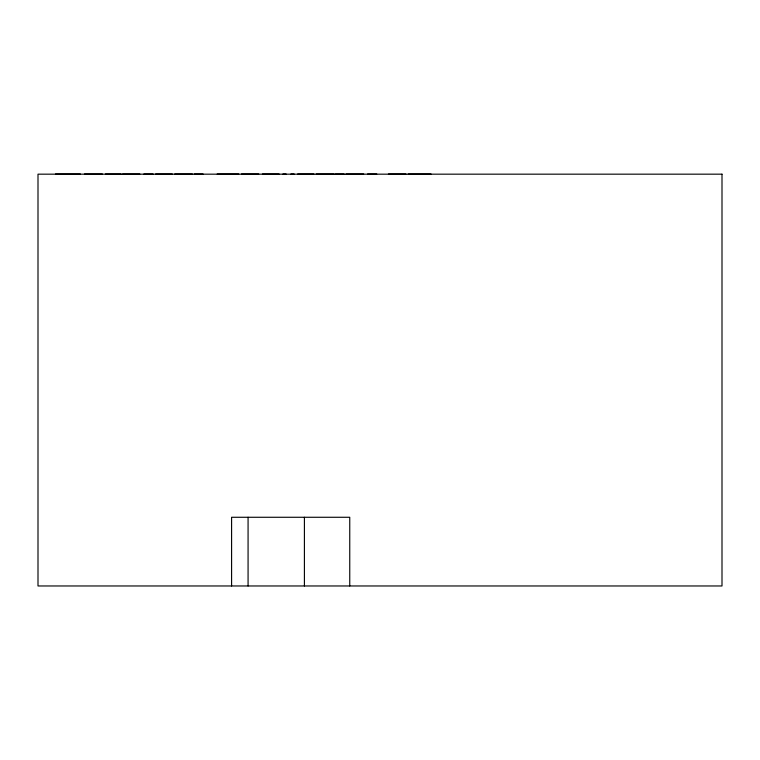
<?xml version="1.0" encoding="UTF-8"?>
<svg xmlns="http://www.w3.org/2000/svg" width="760" height="760" viewBox="0 0 760 760"><rect width="100%" height="100%" fill="white"/><g stroke="black" fill="none" stroke-linecap="round" stroke-linejoin="round"><path stroke-width="1.14" d="M55.451 174.03L80.379 174.03M84.427 174.03L102.362 174.03M105.412 174.03L121.125 174.03M122.541 174.03L139.859 174.03M143.858 174.03L153.083 174.03M155.6 174.03L172.292 174.03M174.714 174.03L192.384 174.03M194.246 174.03L203.062 174.03M217.17 174.03L238.773 174.03M241.442 174.03L258.751 174.03M262.418 174.03L279.11 174.03M282.919 174.03L286.111 174.03M290.89 174.03L294.13 174.03M297.654 174.03L313.88 174.03M316.188 174.03L334.115 174.03M335.302 174.03L344.118 174.03M346.019 174.03L363.688 174.03M367.565 174.03L376.789 174.03M388.417 174.03L405.945 174.03M408.187 174.03L431.024 174.03M349.752 585.969L349.752 517.275L231.591 517.275L231.591 585.969M304.409 517.275L304.409 585.969M248.073 517.275L248.073 585.969M722 174.173L38 174.173L38 585.969L722 585.969L722 174.173"/></g></svg>
